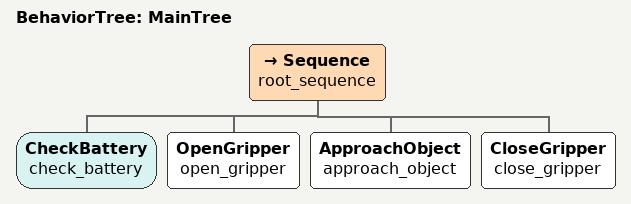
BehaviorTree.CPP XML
<?xml version="1.0" encoding="UTF-8"?>
<root BTCPP_format="4" >
  <!-- 节点模型描述：Groot提前认识所有节点 -->
  <!-- 正式行为树逻辑 -->
  <BehaviorTree ID="MainTree">
    <Sequence name="root_sequence">
      <CheckBattery   name="check_battery"/>
      <OpenGripper    name="open_gripper"/>
      <ApproachObject name="approach_object"/>
      <CloseGripper   name="close_gripper"/>
    </Sequence>
  </BehaviorTree>
</root>
